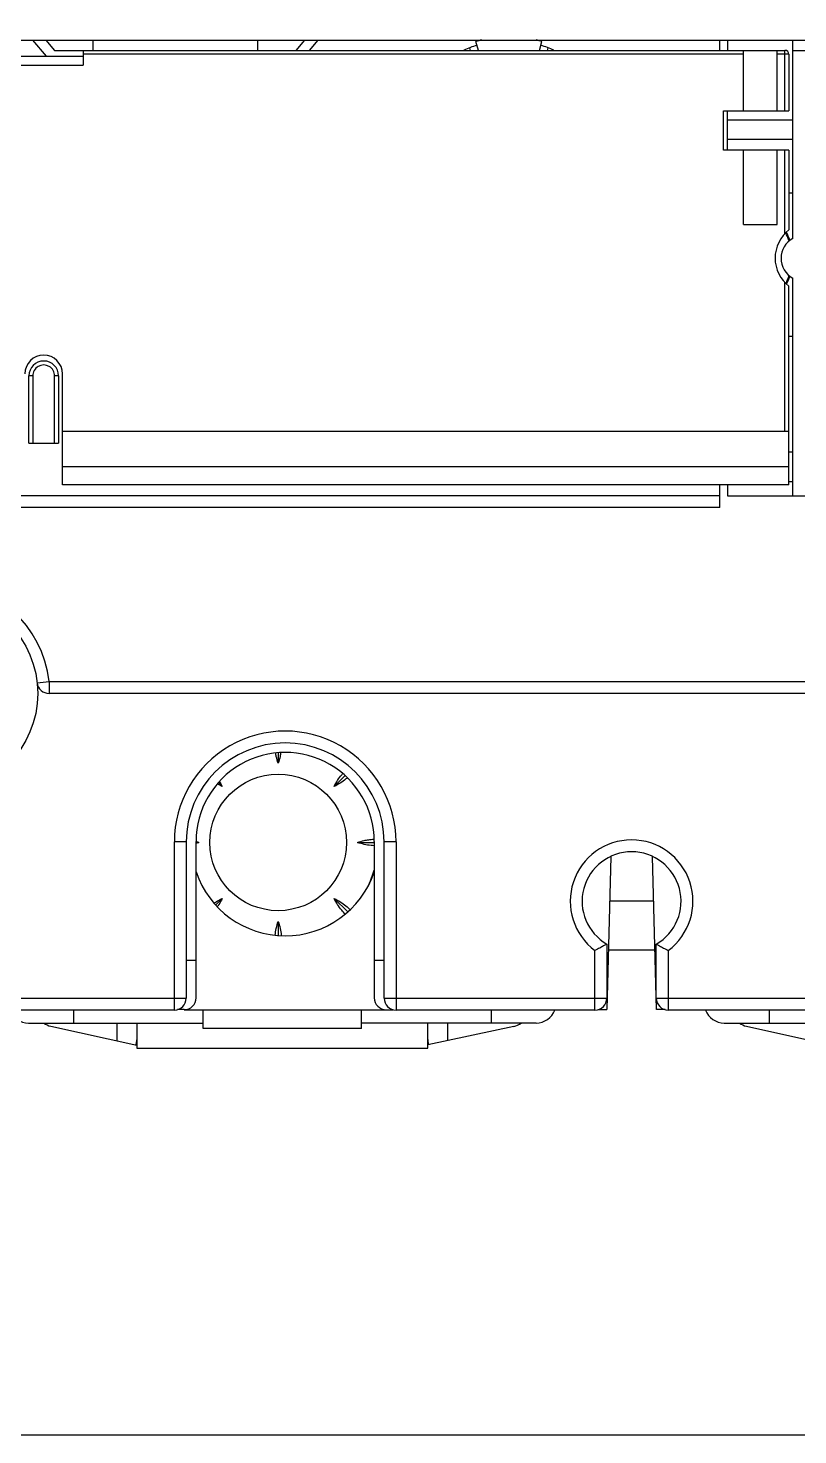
# Model space of a CAD drawing. Extents: x 0 to 557, y 0 to 248.
# Drawn here: x 167.7 to 206.5, y 12.1 to 83.2 of the extents above; entities that cross this region are included whole.
import ezdxf

# ---------------------------------------------------------------- set-up
doc = ezdxf.new("R2010")
doc.units = 0

# ---------------------------------------------------------------- blocks, each defined once
blk = doc.blocks.new('LV429640ATNSX22A 1')
for p, q in [((-164.3, -7.513), (-60.4, -7.513)), ((-159.402, -8.335), (-160.092, -7.513)), ((-159.439, -7.513), (-159.001, -8.035)), ((-157.05, -8.035), (-157.05, -7.513)), ((-148.75, -7.513), (-148.75, -8.035)), ((-146.799, -8.035), (-146.361, -7.513)), ((-145.708, -7.513), (-146.146, -8.035)), ((-137.591, -8.035), (-137.711, -7.587)), ((-134.509, -8.035), (-134.389, -7.587)), ((-125.4, -8.035), (-125.4, -7.513)), ((-125, -7.513), (-125, -8.035)), ((-121.7, -17.54), (-121.7, -7.513)), ((-161.55, -8.335), (-157.55, -8.335)), ((-159.001, -8.035), (-157.55, -8.035)), ((-157.55, -8.035), (-157.55, -8.785)), ((-157.55, -8.035), (-122.1, -8.035)), ((-124.2, -8.235), (-157.55, -8.235)), ((-138.041, -7.913), (-138.008, -8.035)), ((-134.092, -8.035), (-134.059, -7.913)), ((-124.2, -11.085), (-124.2, -8.035)), ((-122.5, -11.085), (-122.5, -8.035)), ((-121.9, -8.235), (-122.5, -8.235)), ((-122.1, -11.085), (-122.1, -8.035)), ((-121.9, -8.235), (-121.9, -11.085)), ((-121.7, -8.04), (-60, -8.04)), ((-161.55, -8.785), (-157.55, -8.785)), ((-125.2, -11.085), (-121.9, -11.085)), ((-125.2, -13.085), (-125.2, -11.085)), ((-125, -13.085), (-125, -11.085)), ((-125, -11.54), (-121.7, -11.54)), ((-121.7, -12.54), (-125, -12.54)), ((-121.9, -13.085), (-125.2, -13.085)), ((-124.2, -16.835), (-124.2, -13.085)), ((-122.5, -16.835), (-122.5, -13.085)), ((-122.1, -17.29), (-122.1, -13.085)), ((-121.9, -13.085), (-121.9, -17.11)), ((-121.9, -15.24), (-121.7, -15.24)), ((-124.2, -16.835), (-122.5, -16.835)), ((-122.1, -27.285), (-122.1, -19.78)), ((-121.7, -30.54), (-121.7, -19.54)), ((-121.9, -29.985), (-121.9, -19.96)), ((-121.7, -22.49), (-121.9, -22.49)), ((-160.1, -24.485), (-160.3, -24.485)), ((-160.3, -27.885), (-160.3, -24.485)), ((-160.1, -24.485), (-160.1, -27.885)), ((-158.8, -24.485), (-159, -24.485)), ((-159, -27.885), (-159, -24.485)), ((-158.8, -24.485), (-158.8, -27.885)), ((-158.6, -29.985), (-158.6, -24.385)), ((-158.6, -27.285), (-121.9, -27.285)), ((-160.3, -27.885), (-158.8, -27.885)), ((-121.7, -28.335), (-121.9, -28.335)), ((-158.6, -29.06), (-121.9, -29.06)), ((-121.7, -29.835), (-121.9, -29.835)), ((-199.5, -30.535), (-125.4, -30.535)), ((-121.9, -29.985), (-158.6, -29.985)), ((-125.4, -31.135), (-125.4, -29.985)), ((-125, -29.985), (-125, -30.54)), ((-125, -30.54), (-60, -30.54)), ((-125.4, -31.135), (-199.7, -31.135)), ((-159.879, -39.999), (-159.282, -39.935)), ((-159.282, -39.935), (-100.418, -39.935)), ((-159.282, -39.935), (-159.282, -40.535)), ((-100.418, -40.535), (-159.282, -40.535)), ((-147.704, -43.53), (-147.704, -44.061)), ((-144.874, -45.233), (-144.328, -44.687)), ((-150.726, -45.041), (-150.534, -45.233)), ((-152.35, -48.035), (-152.95, -48.035)), ((-152.95, -56.535), (-152.95, -48.035)), ((-152.35, -48.035), (-152.35, -55.935)), ((-151.852, -55.913), (-151.852, -48.014)), ((-151.706, -48.063), (-151.852, -48.063)), ((-143.702, -48.063), (-142.852, -48.063)), ((-142.852, -48.013), (-142.852, -55.914)), ((-141.75, -48.035), (-142.35, -48.035)), ((-142.35, -55.935), (-142.35, -48.035)), ((-141.75, -48.035), (-141.75, -56.535)), ((-130.903, -48.77), (-131.106, -56.513)), ((-128.595, -56.513), (-128.797, -48.77)), ((-150.534, -50.893), (-150.865, -51.225)), ((-144.874, -50.893), (-144.19, -51.577)), ((-130.962, -51.013), (-128.739, -51.013)), ((-147.704, -52.066), (-147.704, -52.769)), ((-131.1, -53.2), (-131.1, -55.935)), ((-128.6, -55.935), (-128.6, -53.2)), ((-152.35, -54.013), (-151.852, -54.013)), ((-142.852, -54.013), (-142.35, -54.013)), ((-131.7, -56.535), (-131.7, -53.522)), ((-128.673, -53.513), (-131.027, -53.513)), ((-128, -53.522), (-128, -56.535)), ((-163.6, -55.935), (-152.35, -55.935)), ((-142.35, -55.935), (-131.1, -55.935)), ((-128.6, -55.935), (-117.35, -55.935)), ((-152.95, -56.535), (-163, -56.535)), ((-158.048, -56.535), (-158.048, -57.188)), ((-152.453, -56.513), (-152.791, -56.513)), ((-142.253, -56.533), (-152.453, -56.533)), ((-151.497, -57.463), (-151.497, -56.533)), ((-143.497, -57.463), (-143.497, -56.533)), ((-142.252, -56.514), (-141.908, -56.514)), ((-131.7, -56.535), (-141.75, -56.535)), ((-136.947, -56.535), (-136.947, -57.188)), ((-131.541, -56.513), (-131.106, -56.513)), ((-128.159, -56.513), (-128.595, -56.513)), ((-117.95, -56.535), (-128, -56.535)), ((-122.901, -56.535), (-122.901, -57.188)), ((-160.322, -57.188), (-151.497, -57.188)), ((-159.188, -57.349), (-154.847, -58.311)), ((-155.847, -58.089), (-155.847, -57.188)), ((-154.847, -57.188), (-154.847, -58.463)), ((-143.497, -57.463), (-151.497, -57.463)), ((-134.672, -57.188), (-143.497, -57.188)), ((-140.147, -58.463), (-140.147, -57.188)), ((-135.807, -57.36), (-140.147, -58.29)), ((-139.147, -57.188), (-139.147, -58.076)), ((-125.175, -57.188), (-116.35, -57.188)), ((-124.041, -57.349), (-119.7, -58.311)), ((-154.847, -58.463), (-140.147, -58.463))]:
    blk.add_line(p, q)
at = {"color": 7}
blk.add_lwpolyline([(-328, -78), (222, -78), (222, 142), (-328, 142)], close=True, dxfattribs=at)
for centre, radius in [((-164.85, -40.535), 5), ((-147.704, -48.063), 3.45)]:
    blk.add_circle(centre, radius)
for centre, radius, start, end in [((-136.05, -13.04), 5.5, 107.01056, 114.43846), ((-136.05, -13.04), 5.7, 104.06199, 106.93999), ((-136.05, -13.04), 5.7, 73.06001, 75.93801), ((-136.05, -13.04), 5.5, 65.56154, 72.98944), ((-122.1, -8.235), 0.2, 0, 90), ((-120.8, -18.535), 1.8, 127.66989, 232.33011), ((-121.167, -18.54), 1.133, 118.07249, 241.92751), ((-124.5, -18.54), 2.75, 18.85887, 27.8063), ((-124.5, -18.54), 2.8, 18.8392, 28.09747), ((-124.5, -18.54), 2.75, 332.3488, 341.55971), ((-124.5, -18.54), 2.8, 332.05647, 341.1608), ((-159.55, -24.385), 0.95, 0, 180), ((-159.55, -24.485), 0.75, 0, 180), ((-159.55, -24.485), 0.55, 359.99216, 180), ((-164.85, -40.535), 5.6, 6.15064, 173.84936), ((-159.282, -39.935), 0.6, 186.15064, 270), ((-147.35, -48.035), 5.6, 0, 180.00062), ((-147.35, -48.035), 5, 0, 180), ((-147.352, -48.013), 4.5, 359.99999, 180.00384), ((-129.85, -51.035), 3.1, 306.63921, 233.36079), ((-129.85, -51.035), 2.5, 300, 240), ((-147.35, -48.033), 4.75, 198.57041, 341.27007), ((-147.704, -48.063), 5.05, 334.09175, 343.92498), ((-147.704, -48.063), 5.051, 334.45785, 343.87118), ((-152.95, -55.935), 0.6, 270, 0), ((-152.452, -55.913), 0.6, 269.94863, 360), ((-142.252, -55.914), 0.6, 180.00032, 269.94895), ((-141.75, -55.935), 0.6, 180, 270), ((-131.7, -55.935), 0.6, 270, 0), ((-128, -55.935), 0.6, 180, 270), ((-160.322, -56.188), 1, 200.28799, 270), ((-134.672, -56.188), 1, 270.0002, 339.71199), ((-125.175, -56.188), 1, 200.29159, 270), ((-158.972, -56.373), 1, 234.67389, 257.51092), ((-136.022, -56.384), 1, 282.43176, 306.38253), ((-123.825, -56.373), 1, 234.67389, 257.51092)]:
    blk.add_arc(centre, radius, start, end)
for points, knots in [([(-147.704, -44.061), (-147.743, -43.951), (-147.792, -43.778), (-147.825, -43.603), (-147.834, -43.543)], [0, 0, 0, 0, 0.3517875, 0.5349158, 0.5349158, 0.5349158, 0.5349158]), ([(-147.571, -43.524), (-147.581, -43.59), (-147.614, -43.772), (-147.665, -43.951), (-147.704, -44.061)], [0, 0, 0, 0, 0.2029699, 0.5544472, 0.5544472, 0.5544472, 0.5544472]), ([(-144.874, -45.233), (-144.823, -45.127), (-144.708, -44.922), (-144.554, -44.71), (-144.462, -44.599), (-144.446, -44.579)], [0, 0, 0, 0, 0.3517865, 0.7058999, 0.7836192, 0.7836192, 0.7836192, 0.7836192]), ([(-144.209, -44.796), (-144.232, -44.816), (-144.347, -44.911), (-144.562, -45.068), (-144.768, -45.183), (-144.874, -45.233)], [0, 0, 0, 0, 0.092299, 0.4463906, 0.797858, 0.797858, 0.797858, 0.797858]), ([(-143.702, -48.063), (-143.591, -48.024), (-143.402, -47.971), (-143.209, -47.936), (-143.131, -47.925)], [0, 0, 0, 0, 0.3517663, 0.5876535, 0.5876535, 0.5876535, 0.5876535]), ([(-142.852, -48.229), (-142.906, -48.226), (-143.078, -48.212), (-143.364, -48.167), (-143.591, -48.103), (-143.702, -48.063)], [0, 0, 0, 0, 0.1624093, 0.5165475, 0.8680117, 0.8680117, 0.8680117, 0.8680117]), ([(-143.131, -47.925), (-143.092, -47.92), (-143.001, -47.909), (-142.91, -47.901), (-142.857, -47.898)], [0, 0, 0, 0, 0.1183966, 0.2751346, 0.2751346, 0.2751346, 0.2751346]), ([(-150.946, -51.135), (-150.912, -51.111), (-150.779, -51.022), (-150.64, -50.944), (-150.534, -50.893)], [0, 0, 0, 0, 0.1267408, 0.4782329, 0.4782329, 0.4782329, 0.4782329]), ([(-150.534, -50.893), (-150.584, -50.999), (-150.664, -51.142), (-150.755, -51.277), (-150.781, -51.314)], [0, 0, 0, 0, 0.3518006, 0.4888598, 0.4888598, 0.4888598, 0.4888598]), ([(-144.874, -50.893), (-144.768, -50.944), (-144.562, -51.059), (-144.294, -51.254), (-144.134, -51.395), (-144.065, -51.461)], [0, 0, 0, 0, 0.3517858, 0.7058983, 0.9919276, 0.9919276, 0.9919276, 0.9919276]), ([(-144.32, -51.688), (-144.381, -51.623), (-144.518, -51.468), (-144.708, -51.205), (-144.824, -50.999), (-144.874, -50.893)], [0, 0, 0, 0, 0.2664496, 0.6205443, 0.9720211, 0.9720211, 0.9720211, 0.9720211]), ([(-147.856, -52.754), (-147.844, -52.636), (-147.807, -52.403), (-147.743, -52.176), (-147.704, -52.066)], [0, 0, 0, 0, 0.3546032, 0.7060814, 0.7060814, 0.7060814, 0.7060814]), ([(-147.704, -52.066), (-147.665, -52.176), (-147.601, -52.403), (-147.562, -52.644), (-147.55, -52.769), (-147.549, -52.777)], [0, 0, 0, 0, 0.3517872, 0.7059578, 0.729133, 0.729133, 0.729133, 0.729133]), ([(-131.1, -53.2), (-131.113, -53.208), (-131.168, -53.239), (-131.286, -53.306), (-131.473, -53.406), (-131.619, -53.482), (-131.7, -53.522)], [0, 0, 0, 0, 0.0464425, 0.1872009, 0.409238, 0.6812205, 0.6812205, 0.6812205, 0.6812205]), ([(-128.6, -53.2), (-128.587, -53.208), (-128.533, -53.239), (-128.414, -53.305), (-128.228, -53.406), (-128.081, -53.482), (-128, -53.522)], [0, 0, 0, 0, 0.046254, 0.1864736, 0.4083174, 0.6812207, 0.6812207, 0.6812207, 0.6812207]), ([(-154.89, -58.301), (-154.876, -58.273), (-154.858, -58.201), (-154.851, -58.113), (-154.849, -58.058), (-154.849, -58.042)], [0, 0, 0, 0, 0.0961682, 0.2178848, 0.2637484, 0.2637484, 0.2637484, 0.2637484]), ([(-140.146, -58.026), (-140.146, -58.041), (-140.144, -58.096), (-140.139, -58.182), (-140.124, -58.253), (-140.113, -58.283)], [0, 0, 0, 0, 0.0438197, 0.1644144, 0.2594884, 0.2594884, 0.2594884, 0.2594884])]:
    blk.add_open_spline(points, degree=3, knots=knots)
for points in [[(-150.534, -45.233), (-150.618, -45.193), (-150.7, -45.149), (-150.78, -45.1)], [(-150.671, -44.981), (-150.621, -45.063), (-150.575, -45.147), (-150.534, -45.233)], [(-151.852, -48.016), (-151.803, -48.031), (-151.754, -48.046), (-151.706, -48.063)], [(-151.706, -48.063), (-151.754, -48.08), (-151.803, -48.096), (-151.852, -48.11)]]:
    blk.add_open_spline(points, degree=3)

msp = doc.modelspace()

# ---------------------------------------------------------------- block references
msp.add_blockref('LV429640ATNSX22A 1', (328, 90.121))

doc.saveas('drawing.dxf')
